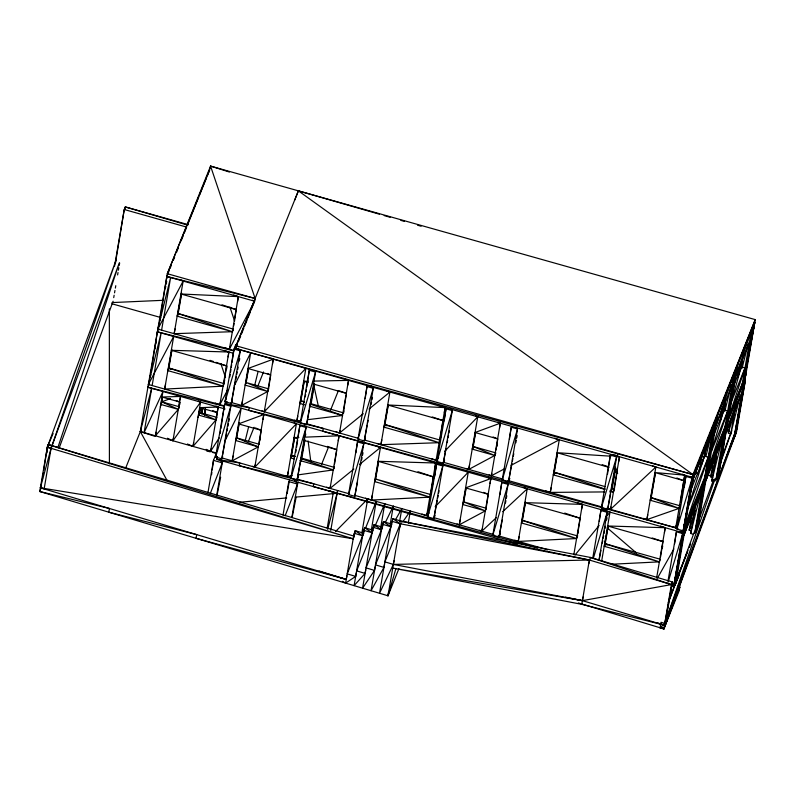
<?xml version="1.0" encoding="UTF-8"?>
<svg xmlns="http://www.w3.org/2000/svg" width="795" height="795" viewBox="0 0 795 795"><rect width="100%" height="100%" fill="white"/><g stroke="black" fill="none" stroke-linecap="round" stroke-linejoin="round"><path stroke-width="1.19" d="M235.628 347.246L235.747 344.772L234.018 349.075L225.025 401.694L231.295 403.463L232.16 401.316M685.996 523.04L684.883 526.519L685.012 524.044L684.883 526.519L708.266 457.204L704.499 456.141L690.368 491.32M697.334 525.197L697.215 527.671L706.208 475.052L695.486 531.974L704.479 479.355M718.789 471.833L718.67 474.297L727.663 421.678L716.941 478.6L719.704 471.713M745.909 372.537L745.78 375.011L682.438 535.124M166.413 283.795L166.553 281.36M166.692 278.916L166.841 276.471L169.146 270.737M204.703 411.81L204.901 409.355M677.29 570.78L676.456 579.326L685.449 526.697L674.031 585.349L692.972 474.565L755.25 319.62L210.566 166.095L167.308 273.709L140.327 431.566L167.02 480.379M698.368 523.865L698.845 518.986M713.552 435.749L723.937 409.902L727.703 410.965L708.762 467.112L709.001 464.678M719.018 473.442L719.604 467.341M733.596 385.883L741.238 366.863L745.004 367.926L728.826 417.186L729.065 414.752M736.667 426.736L736.309 430.393L734.024 436.157L737.253 427.79M746.495 367.688L745.78 375.011L683.153 530.822L676.883 529.053L685.876 476.434L692.147 478.202L754.773 322.382L744.746 377.585L753.74 324.966M211.549 474.724L211.877 472.329M212.195 469.934L213.487 460.365L215.902 454.342L215.495 456.737M287.144 493.546L289.559 479.574M346.918 575.809L346.252 579.406L40.386 487.812L51.089 448.261L116.289 259.548L47.322 447.197L39.75 491.509L388 595.793L388.517 592.156M392.949 508.571L393.286 506.216L385.356 522.414M160.391 406.821L161.783 401.843L179.352 406.792L178.309 409.375L155.383 435.809L162.955 391.498L144.094 432.629L151.666 388.318L140.327 431.566L154.469 436.177M198.025 417.425L199.416 412.446L216.985 417.395M220.195 433.454L220.553 431.039M220.921 428.624L224.558 404.466L225.85 401.236M229.844 376.86L230.202 374.445M230.57 372.03L230.938 369.615M231.295 367.201L231.663 364.776M232.021 362.361L234.018 349.075L240.289 350.843L231.295 403.463L234.495 386.509M295.829 452.256L296.187 449.841M296.555 447.426L297.638 440.172M298.006 437.757L299.824 425.683L306.095 427.452L297.101 480.071L290.821 478.302L299.824 425.683M305.29 396.864L305.658 394.449M306.015 392.034L306.383 389.62M306.741 387.205L309.285 370.291L315.565 372.06L306.562 424.679L300.291 422.91L309.285 370.291M355.892 452.812L357.521 441.941L363.802 443.709L354.799 496.328L348.528 494.57L357.521 441.941M365.173 398.633L366.992 386.559L373.262 388.328L364.269 440.947L357.998 439.178L366.992 386.559M384.392 506.246L384.75 503.821L374.962 526.22M434.736 476.294L436.554 464.22L442.825 465.989L433.832 518.608L427.561 516.839L436.554 464.22M444.206 420.913L446.025 408.829L452.295 410.598L443.302 463.217L437.031 461.448L446.025 408.829M499.976 494.689L501.784 482.605L508.065 484.374L499.061 536.993L492.791 535.224L501.784 482.605M509.436 439.297L511.255 427.213L517.525 428.982L508.532 481.601L502.261 479.832L511.255 427.213M599.261 521.411L600.891 510.539L607.161 512.308L599.003 560.028M607.45 474.476L610.361 455.147L616.632 456.916L617.496 454.76M674.597 543.899L676.406 531.825L682.686 533.584L745.312 377.774L735.276 432.977L744.269 380.358M684.247 487.305L685.876 476.434M375.856 503.801L376.224 501.416L365.65 527.89M42.185 480.329L42.562 477.875M42.94 475.42L43.328 472.965M43.705 470.511L47.322 447.197L48.366 444.614L354.232 536.208L353.199 538.791L40.386 487.812L41.072 486.093M353.378 538.155L355.186 530.672L363.663 533.207L347.196 573.871L355.673 576.405L356.339 572.807M367.121 502.659L367.697 499.012L365.462 498.157M362.808 535.154L364.607 527.671L373.084 530.205L356.627 570.87L365.104 573.404L365.77 569.806M372.229 532.153L374.028 524.67L382.504 527.204M381.65 529.162L383.448 521.669L391.925 524.203M391.07 526.161L392.879 518.668L401.346 521.202L589.363 560.018L671.407 584.583L663.835 628.905L660.069 627.841L661.013 622.296L664.779 623.36L737.571 425.941L663.835 628.905L578.343 602.958M399.746 527.473L401.346 521.202L590.397 557.434L672.441 582.01L665.504 622.624M588.787 563.705L590.397 557.434L671.407 584.583L672.441 582.01L664.461 625.208L581.781 604.329L392.74 568.097L582.417 600.642L664.461 625.208L679.824 586.978L677.469 586.312M151.11 391.895L151.666 388.318M178.656 408.372L179.59 402.409M179.958 400.024L180.515 396.447L178.319 395.443M216.29 418.975L218.158 407.05L215.952 406.046M337.02 494.132L337.587 490.525L330.77 530.414M150.195 377.019L150.583 374.584M150.97 372.139L151.358 369.695M151.746 367.26L157.37 331.863L158.752 328.434M159.08 325.294L159.467 322.849M159.855 320.415L160.242 317.97M160.63 315.526L161.017 313.091M161.405 310.646L166.841 276.471L255.125 298.453L254.648 301.226L166.841 276.471M223.633 384.969L226.744 365.442M228.095 356.895L228.881 352.016L224.17 350.436M232.905 330.8L233.303 328.355M233.69 325.92L234.078 323.476M234.465 321.041L236.403 308.828M237.566 301.514L238.341 296.624L233.631 295.054M259.13 443.858L261.068 431.655M263.006 419.452L263.791 414.563L261.515 413.629M268.601 388.467L270.727 375.041M272.476 364.06L273.251 359.181L270.986 358.237M333.811 468.732L334.198 466.287M334.596 463.853L336.722 450.427M338.282 440.659L339.058 435.779L335.589 434.567M343.281 413.34L346.193 395.036M347.743 385.277L348.518 380.388L345.05 379.175M430.801 493.516L433.514 476.434M434.875 467.887L435.65 463.008L430.94 461.428M439.685 441.791L443.173 419.82M444.335 412.496L445.121 407.616L440.41 406.036M485.993 509.068L488.319 494.43M490.068 483.44L490.843 478.56L488.577 477.616M496.04 450.02L497.789 439.039M499.538 428.058L500.313 423.169L498.048 422.234M577.18 537.321L577.568 534.886M577.955 532.441L580.28 517.793M581.642 509.257L582.417 504.368L577.707 502.798M614.436 488.488L617.347 470.183M618.709 461.647L619.484 456.757L612.528 454.462M660.556 556.997L663.08 541.137M664.441 532.59L665.216 527.711L660.506 526.131M679.675 506.882L680.063 504.437M680.45 501.993L684.714 475.142L682.398 474.257M115.394 263.413L124.249 209.512L125.292 206.929L188.425 224.717M46.935 452.971L47.342 450.586M47.75 448.201L48.366 444.614L353.199 538.791L47.322 447.197L53.096 433.514M57.836 447.694L119.27 262.956L51.089 448.261L44.142 488.875L40.386 487.812M114.52 266.424L124.249 209.512L186.189 226.963M124.875 209.343L125.292 206.929L187.262 225.025M113.725 297.638L114.132 295.253M114.54 292.858L114.947 290.473M115.364 288.088L115.772 285.693M117.61 274.941L118.018 272.556M118.425 270.161L118.833 267.776M119.24 265.381L119.648 262.996M150.255 377.009L150.672 374.564M151.09 372.11L151.507 369.665M151.924 367.22L152.342 364.766M155.065 348.866L155.482 346.411M155.899 343.967L156.317 341.522M161.395 311.829L161.812 309.384M162.23 306.93L162.647 304.485M165.37 288.575L165.787 286.13M166.205 283.686L166.622 281.231M152.143 385.545L161.137 332.926L148.377 384.482L224.538 405.947M161.604 330.154L170.607 277.534L157.847 329.09L234.008 350.565M161.335 404.486L162.558 397.301M223.733 384.452L223.037 386.171L164.684 389.083L173.678 336.464L171.501 335.43M178.189 313.568L232.349 331.704L177.156 316.152L178.189 313.568L233.382 329.13L232.349 331.704L174.155 333.691L183.148 281.072L180.962 280.049M168.441 370.589L171.998 349.79M177.911 315.198L181.677 293.176M210.089 168.868L210.566 166.095L229.447 172.048M179.72 404.645L180.127 402.25M198.352 401.137L200.588 402.101L193.016 446.412L187.421 443.998M199.128 412.625L199.744 409.028M199.167 413.897L200.191 407.905M201.86 414.086L202.884 408.093M204.653 414.006L205.478 409.216M204.802 414.344L205.617 409.554M224.27 382.474L224.687 380.03M226.565 369.019L226.982 366.565M207.952 492.701L213.487 460.365L222.262 462.839L223.077 460.832M235.33 347.216L235.747 344.772M217.154 456.578L216.687 459.351L517.277 544.068M226.466 402.111L226.158 403.959L683.024 532.73L681.146 531.11M216.737 495.176L222.262 462.839L220.145 460.007M258.266 446.879L235.688 440.51L236.721 437.936L258.266 446.879L232.21 460.822L241.203 408.203L224.806 441.185M268.422 389.769L267.736 391.488L241.68 405.43L250.673 352.811L234.277 385.794M236.602 438.661L239.315 422.751M246.062 383.269L248.577 368.582M260.015 440.132L260.432 437.687M294.15 422.92L296.406 423.755L287.412 476.384L285.157 475.539M303.611 367.529L305.866 368.373L296.873 420.992L294.617 420.148M294.12 458.914L290.563 457.92L291.606 455.336L294.726 437.081M300.421 403.721L304.187 381.699M283.02 515.11L288.754 481.581L297.529 484.056L298.344 482.048M291.805 517.585L297.529 484.056L294.707 480.279M301.335 461.08L304.892 440.281M311.014 404.466L314.572 383.667M343.49 413.301L343.917 410.846M327.212 528.158L333.353 492.234M342.387 581.314L345.626 583.103L354.143 533.246L362.619 535.79L355.186 530.672L354.57 534.25M361.844 533.216L367.697 499.012L335.609 531.467M363.583 533.644L364.607 527.671L372.04 532.789L363.563 530.255L354.103 585.637L365.104 573.404M376.989 446.224L380.447 447.446L371.454 500.065L367.996 498.843M386.459 390.832L389.918 392.054L380.924 444.683L377.466 443.461M375.21 481.581L378.559 461.994M384.561 426.895L388.238 405.38M371.305 530.215L376.224 501.416M373.62 527.055L374.028 524.67L381.471 529.788L366.048 567.869L374.524 570.413L375.19 566.805M380.656 527.82L384.75 503.821M382.634 526.449L383.448 521.669L390.892 526.787L375.469 564.867L383.945 567.411L384.611 563.804M390.156 524.501L393.286 506.216M399.587 521.679L401.813 508.621L395.721 519.354M398.931 568.604L388 595.793L400.312 523.786L392.879 518.668M408.272 523.15L410.349 511.026L402.677 522.017M432.5 484.9L432.917 482.446M433.335 480.001L433.762 477.557M440.51 438.075L440.927 435.63M442.805 424.609L443.222 422.165M466.009 471.356L468.265 472.2L459.272 524.819L457.016 523.975M475.48 415.964L477.735 416.809L468.742 469.428L466.486 468.583M463.366 504.318L466.168 487.971M472.836 448.927L475.629 432.579M496.954 446.283L497.372 443.839M523.806 487.574L527.224 488.816L518.231 541.435L514.812 540.193M522.196 521.719L525.545 502.142M554.642 438.254L559.273 439.794L550.279 492.413L545.648 490.873M553.916 474.625L557.593 453.12M573.821 554.681L582.417 504.368L524.859 502.659L580.052 518.221L564.748 513.093M578.015 533.604L578.442 531.159M581.781 604.329L589.363 560.018L400.312 523.786L391.836 521.252L379.523 593.259L393.366 564.41L394.032 560.803M592.732 558.259L600.891 510.539M610.6 493.794L607.638 509.535L601.368 507.767L610.361 455.147M607.638 509.535L616.632 456.916L615.33 455.177M612.09 489.322L615.638 468.523M601.616 561.31L610.013 512.149L601.934 508.999M604.776 546.284L608.334 525.475M652.447 465.771L655.865 467.013L646.872 519.632L643.453 518.39M650.807 500.085L655.438 472.995M656.61 578.025L665.216 527.711L607.648 526.002L662.851 541.554L652.248 538.006M662.275 548.371L662.692 545.927M681.365 498.266L681.782 495.812M668.038 580.767L676.406 531.825M681.385 531.855L682.686 533.584L673.683 586.213L671.596 585.617M690.855 476.463L692.147 478.202L683.153 530.822L694.621 471.574M675.074 582.765L684.068 530.146L674.031 585.349M684.535 527.373L693.538 474.754L683.501 529.957L693.876 473.89L684.883 526.519M675.412 581.9L684.416 529.281L673.683 586.213L687.417 552.058M692.356 511.851L689.215 530.205L691.302 530.802M699.52 469.925L702.025 455.237M693.508 534.29L690.686 533.495L695.705 504.129M704.33 457.165L706.626 443.709M694.661 533.336L703.446 481.939L684.028 535.015L686.214 527.959M708.762 467.112L717.756 414.493L704.956 476.583L713.95 423.964L692.932 479.435L697.006 466.685M706.685 472.28L715.679 419.661L704.956 476.583M698.467 523.865L707.252 472.469L694.939 532.173M712.757 477.427L710.67 476.841L713.383 460.931M720.34 420.227L722.436 407.984M716.812 451.62L711.793 480.985L713.672 481.522M723.53 412.317L725.646 399.895M715.758 480.826L724.553 429.429L705.831 480.776L707.61 474.973L711.137 475.996L707.55 475.003M717.289 420.833L715.858 425.573L734.014 374.038L725.02 426.657L737.82 364.567L728.826 417.186M716.941 478.6L725.934 425.981M735.405 370.589L726.401 423.218L737.134 366.286L728.141 418.905M719.227 472.22L728.011 420.823L716.047 479.643M731.45 433.822L728.309 432.937L730.615 419.472M740.085 364.08L737.78 377.546L742.749 360.99M740.831 369.278L743.156 355.633M735.216 407.944L730.824 433.643L740.314 395.274M737.611 369.675L735.931 375.647L751.315 330.998L742.321 383.617L754.773 322.382L744.05 379.314L753.044 326.695M728.2 424.878L726.113 431.894L743.583 382.077L734.58 434.706L745.312 377.774M745.144 381.63L736.21 430.373L744.1 384.214L745.144 381.63L736.617 431.476L679.248 587.098M204.484 415.139L205.547 409.028M174.155 333.691L175.029 328.892M177.424 315.695L181.349 294.09M164.684 389.083L165.559 384.283M168.172 369.884L171.66 350.675M241.68 405.43L242.555 400.63M245.605 383.836L248.438 368.234M232.21 460.822L233.084 456.022M236.135 439.218L238.977 423.626M297.747 416.192L296.873 420.992L300.48 420.555M300.152 402.986L304.078 381.391M288.277 471.584L287.412 476.384L292.232 475.698M290.9 457.175L294.389 437.975M381.799 439.883L380.924 444.683L439.118 442.696L440.162 440.112L384.959 424.56L383.925 427.144L439.118 442.696L384.959 424.56L387.046 425.882M384.194 426.677L388.119 405.072M372.328 495.265L371.454 500.065L429.807 497.163L430.502 495.444M374.952 480.866L378.44 461.666M469.607 464.628L468.742 469.428L494.788 455.485L495.832 452.902L473.244 446.532L472.21 449.115L494.788 455.485L473.244 446.532M472.449 449.026L475.499 432.222M460.146 520.019L459.272 524.819L485.318 510.877L486.013 509.148M462.978 504.418L466.029 487.613M519.105 536.635L518.231 541.435L576.584 538.533L577.617 535.949L522.424 520.387L521.381 522.971L576.584 538.533L522.424 520.387M521.719 522.236L525.425 501.834M551.154 487.613L550.279 492.413L604.816 491.916M553.549 474.406L557.474 452.812M604.518 545.569L608.006 526.37M647.746 514.832L646.872 519.632L679.039 508.383L680.073 505.799L651.224 497.67L650.181 500.244L679.039 508.383L651.224 497.67M650.578 499.23L655.378 472.836M155.383 435.809L156.049 432.202M161.127 404.546L162.448 397.331M193.682 442.805L193.016 446.412L215.942 419.979L216.638 418.259M198.979 413.947L200.082 407.934M583.083 597.035L582.417 600.642L393.366 564.41L384.889 561.866L400.312 523.786M173.399 438.333L172.942 440.758L167.437 438.244M211.033 448.937L210.576 451.361L206.173 449.354M234.952 384.084L235.409 381.67M235.867 379.245L236.314 376.82M236.771 374.395L237.228 371.971M237.685 369.556L238.142 367.131M239.285 361.079L239.742 358.654M225.025 441.901L221.835 458.854L215.554 457.085L224.558 404.466L230.828 406.235L221.835 458.854L222.699 456.708M225.482 439.476L226.625 433.424M227.082 430.999L227.539 428.575M227.996 426.15L228.443 423.735M228.9 421.31L229.358 418.885M306.562 424.679L309.305 410.141M309.762 407.726L314.323 383.498M304.853 438.89L297.101 480.071L298.393 476.841M305.31 436.465L305.767 434.05M367.24 425.196L364.269 440.947L365.134 438.79M367.697 422.771L368.155 420.356M371.116 404.605L371.573 402.191M372.03 399.766L372.487 397.341M354.799 496.328L357.541 481.8M360.731 464.846L361.188 462.422M361.646 459.997L362.103 457.572M362.56 455.157L363.017 452.733M446.045 448.688L443.302 463.217L444.604 459.987M447.178 442.626L447.635 440.201M448.092 437.787L448.549 435.362M449.006 432.937L449.463 430.512M437.26 500.443L433.832 518.608L435.133 515.379M437.717 498.018L438.174 495.593M438.621 493.178L439.078 490.753M511.96 463.435L508.532 481.601L509.833 478.371M512.417 461.011L512.874 458.596M513.322 456.171L513.779 453.746M515.836 442.845L516.293 440.42M516.75 438.005L517.207 435.581M502.261 520.039L499.061 536.993L500.363 533.763M505.451 503.076L505.908 500.661M506.365 498.236L506.822 495.812M611.057 491.37L615.618 467.142M599.082 560.077L600.911 550.388M602.272 543.124L602.729 540.699M603.186 538.275L603.644 535.86M604.101 533.435L604.558 531.01M605.015 528.586L605.472 526.171M606.615 520.109L607.072 517.694M264.735 409.385L264.258 411.8L261.992 410.856M255.265 464.777L254.788 467.192L252.522 466.248M491.797 473.383L491.32 475.788L489.054 474.853M482.327 528.774L481.85 531.179L479.584 530.245M217.075 495.166L220.642 477.189M292.103 517.575L296.147 497.203M676.177 525.455L675.72 527.771L673.405 526.876M229.825 346.878L229.348 349.243L224.637 347.673M220.344 402.3L219.877 404.635L215.167 403.065M340.002 430.642L339.525 433.007L336.056 431.794M330.521 486.063L330.064 488.398L326.596 487.186M436.594 457.87L436.117 460.235L431.417 458.655M427.124 513.292L426.657 515.627L421.946 514.047M610.967 507.011L610.49 509.376L607.012 508.234M200.718 412.764L201.781 407.994M254.837 384.681L258.097 371.444M245.069 441.275L248.626 426.826M691.898 479.733L755.25 319.62L735.683 434.09L726.014 458.149M705.94 456.34L712.469 429.966M713.354 426.368L713.95 423.964M690.686 533.495L701.369 490.336M702.85 484.334L703.446 481.939M724.821 411.204L731.35 384.83M733.427 376.433L734.014 374.038M722.178 439.019L711.793 480.985L712.658 478.838M723.957 431.824L724.553 429.429M742.123 368.165L748.055 344.185M750.719 333.393L751.315 330.998M742.987 384.482L743.583 382.077M201.652 411.731L202.596 408.123M327.669 529.331L337.11 493.288L328.882 490.694M741.238 366.863L731.509 401.495L745.004 367.926M388 595.793L395.96 568.455M300.291 422.91L315.565 372.06L314.264 370.321M290.821 478.302L306.095 427.452L304.793 425.713M357.998 439.178L373.262 388.328L371.315 385.724M348.528 494.57L363.802 443.709L362.5 441.98M437.031 461.448L452.295 410.598L451.003 408.859M427.561 516.839L442.825 465.989L441.533 464.25M502.261 479.832L517.525 428.982L516.233 427.243M492.791 535.224L508.065 484.374L506.117 481.77M601.368 507.767L616.632 456.916M593.318 558.428L607.161 512.308L605.87 510.569M676.883 529.053L692.147 478.202M701.876 464.171L712.171 429.876M668.128 582.079L682.686 533.584M720.489 420.267L725.457 403.711M723.937 409.902L711.445 451.421L727.703 410.965M695.247 510.102L689.215 530.205L690.507 526.976M710.67 476.841L716.702 456.728M728.309 432.937L737.541 402.181M704.499 456.141L688.202 507.13L708.266 457.204M679.238 517.207L675.72 527.771L684.714 475.142L654.921 472.548L683.77 480.687L676.813 478.004M715.122 478.59L664.779 623.36L660.069 627.841M720.002 464.578L731.778 430.721M662.016 627.235L663.835 628.905L667.889 617.228M41.032 488.011L39.75 491.509L109.412 508.482L108.776 512.179L196.673 534.618L196.037 538.304L346.252 579.406L318.974 570.979M59.138 448.082L113.109 301.226M668.297 602.56L694.413 531.716M698.268 521.272L713.681 479.465M720.528 460.881L731.231 431.844M663.835 628.905L679.824 586.978L679.198 590.675L663.835 628.905L677.101 592.901M669.718 599.042L688.013 550.2M210.327 493.367L222.262 462.839M285.157 515.716L297.529 484.056M294.736 200.052L298.373 190.85L379.404 214.203M679.516 573.155L674.478 585.816L679.556 573.195M717.08 478.749L718.451 475.291M679.516 573.781L674.905 585.309L679.506 573.861M730.297 446.999L735.842 433.166L730.774 445.766M170.06 268.462L171.452 264.993M173.28 260.452L174.661 257.014M176.5 252.432L178.368 247.782M181.141 240.895L183.446 235.151M184.321 232.975L186.626 227.251M187.541 224.965L195.371 205.498M195.659 204.762L197.667 199.774M197.925 199.128L199.287 195.759M199.505 195.202L202.447 187.878M202.725 187.183L206.521 177.742M207.326 175.735L209.642 169.981M157.847 329.09L183.148 281.072M149.281 382.246L148.377 384.482L173.678 336.464M225.035 408.998L147.9 387.254L149.281 383.816M125.56 468.305L141.252 429.28L140.327 431.566L216.429 453.021M237.467 343.977L235.618 348.568L692.495 477.338M238.361 341.761L240.696 335.947M241.551 333.821L243.827 328.146M244.741 325.871L247.026 320.206M247.941 317.93L250.216 312.256M251.131 309.99L254.072 302.656M226.327 398.474L225.025 401.694L240.289 350.843L238.351 348.24M227.072 401.664L226.158 403.959L249.203 407.557L248.736 410.319L323.217 428.416L322.75 431.188L677.529 528.327M216.419 454.939L215.554 457.085L230.828 406.235L229.526 404.496M246.192 382.544L245.148 385.128L267.736 391.488L246.192 382.544L268.77 388.904M217.611 457.055L216.687 459.351L239.742 462.948L239.265 465.711L313.757 483.807L313.28 486.57L537.857 548.063M257.928 385.853L263.513 371.971M248.507 441.136L254.072 427.283M304.465 401.873L300.917 400.869L299.874 403.453L304.614 404.784M330.561 410.141L338.441 390.534M321.597 464.29L328.544 446.999M375.647 479.027L374.614 481.601L429.807 497.163L375.647 479.027L430.85 494.579M382.156 528.069L381.471 529.788L372.994 527.254L362.58 588.181L374.524 570.413M391.577 525.068L390.892 526.787L382.415 524.253L371.056 590.715L383.945 567.411M463.783 501.923L462.74 504.507L485.318 510.877L463.783 501.923L486.361 508.293M614.177 490.118L613.492 491.837L609.775 491.876M692.932 479.435L713.006 429.509M715.858 425.573L732.125 385.118M735.931 375.647L749.427 342.069M684.028 535.015L702.025 490.247M705.831 480.776L723.132 437.737M726.113 431.894L741.685 393.157M689.255 547.467L690.636 544.028M695.257 532.551L697.404 527.194M254.688 300.033L236.095 345.805L235.618 348.568L692.972 474.565L298.373 190.85L236.095 345.805L692.972 474.565M198.462 197.359L167.308 273.709L255.125 298.453L210.566 166.095M199.396 195.083L209.622 170.011M254.072 302.319L229.348 349.243L238.341 296.624L180.942 293.991L236.135 309.553L222.004 304.823M227.936 389.361L219.877 404.635L228.881 352.016L171.313 350.307L226.505 365.869L215.912 362.311M657.435 578.164L673.892 548.957M219.181 437.896L210.576 451.361L218.158 407.05L199.644 407.646L217.204 412.595L212.802 410.588M200.588 402.101L172.942 440.758L180.515 396.447L162.011 397.033L179.571 401.982L176.271 400.481M574.984 555.089L599.122 525.505M606.128 516.919L610.013 512.149M305.866 368.373L264.258 411.8L273.251 359.181L247.99 368.502L270.568 374.872L267.17 373.461M296.406 423.755L254.788 467.192L263.791 414.563L238.52 423.894L261.108 430.264L255.434 427.909M438.671 457.572L436.117 460.235L445.121 407.616L387.712 404.983L442.904 420.535L432.311 416.987M444.614 451.371L477.735 416.809M429.201 512.964L426.657 515.627L435.65 463.008L378.082 461.299L433.285 476.851L417.971 471.723M435.143 506.763L468.265 472.2M496.368 517.625L481.85 531.179L490.843 478.56L465.582 487.892L488.16 494.252L483.628 492.373M502.718 511.692L527.224 488.816M655.865 467.013L610.49 509.376L619.484 456.757L617.039 456.598M363.295 413.698L339.525 433.007L348.518 380.388L313.359 381.103M368.999 409.057L389.918 392.054M353.835 469.08L330.064 488.398L339.058 435.779L303.769 437.21M359.539 464.449L380.447 447.446M345.626 583.103L355.673 576.405M504.467 468.821L491.32 475.788L500.313 423.169L475.052 432.5L497.63 438.87L493.099 436.982M511.046 465.343L559.273 439.794M161.276 402.031L170.488 398.543M671.407 584.583L582.417 600.642L565.434 597.134M298.254 474.853L333.214 469.934L334.258 467.351L301.076 458.009M307.685 419.68L342.526 415.467L310.159 404.108M239.941 502.231L286.677 497.928M295.293 497.143L337.11 493.288M611.961 564.221L659.373 561.866L660.416 559.282L605.214 543.72L604.18 546.304L659.373 561.866L605.214 543.72L607.261 545.062M112.025 302.587L162.756 300.321M298.9 437.409L294.041 437.608L297.588 438.611M393.366 564.41L589.363 560.018M308.51 381.193L303.66 381.292L308.4 382.634M610.918 456.201L557.066 452.713L609.01 467.351M157.37 334.288L157.37 331.863L233.73 350.873M147.9 387.254L224.26 406.265M206.67 450.974L210.248 451.858M212.633 452.454L216.21 453.349M735.186 374.892L737.581 375.568L735.206 374.852M111.886 303.76L160.729 317.523M695.575 472.985L697.96 473.661L695.615 472.886M157.37 331.863L233.531 353.328M313.141 383.965L346.312 393.316L339.376 390.882M613.73 468.682L617.278 469.686L613.8 468.533M310.388 403.542L343.569 412.893M605.084 486.6L554.314 472.29L553.28 474.873L604.041 489.183M612.17 488.597L614.525 489.263M309.354 406.126L342.526 415.467M609.944 490.843L613.492 491.837L611.166 491.072M224.071 383.588L168.878 368.035L167.844 370.619L223.037 386.171L168.878 368.035L170.915 369.367M231.256 402.499L300.54 422.026M306.353 423.665L359.012 438.502M364.368 440.013L437.747 460.693M443.113 462.203L503.364 479.186M507.826 480.448L602.381 507.091M606.953 508.383L677.946 528.397M303.511 440.281L336.692 449.632L327.441 446.383M160.749 404.426L178.309 409.375L161.783 401.843M198.382 415.03L215.942 419.979L199.416 412.446M236.721 437.936L259.299 444.296M293.534 456.817L291.606 455.336L295.154 456.34M300.043 460.583L333.214 469.934L300.848 458.576M221.795 457.89L291.069 477.407M296.883 479.047L349.542 493.894M354.898 495.404L428.276 516.084M433.643 517.595L493.894 534.578M498.276 535.81L547.586 549.713M47.322 447.197L51.089 448.261M384.174 215.574L390.136 217.293M400.859 220.384L404.436 221.417M417.544 225.194L421.111 226.227M602.193 464.697L607.996 466.615M605.363 489.154L554.314 472.29L556.43 473.562M210.029 360.344L213.557 361.526M657.415 622.843L664.461 625.208M300.917 400.869L304.376 402.081M291.606 455.336L295.074 456.549M48.366 444.614L52.887 446.621M679.675 531.209L683.024 532.73M252.472 300.202L254.648 301.226M614.873 470.888L617.695 473.323M607.291 527.9L636.427 552.982M229.884 306.989L234.614 321.051M220.811 363.553L225.542 377.605M313.717 384.959L318.209 405.48M308.092 440.947L310.845 461.766M109.352 308.848L109.402 463.843M729.303 431.297L725.716 430.284L729.313 431.268"/></g></svg>
